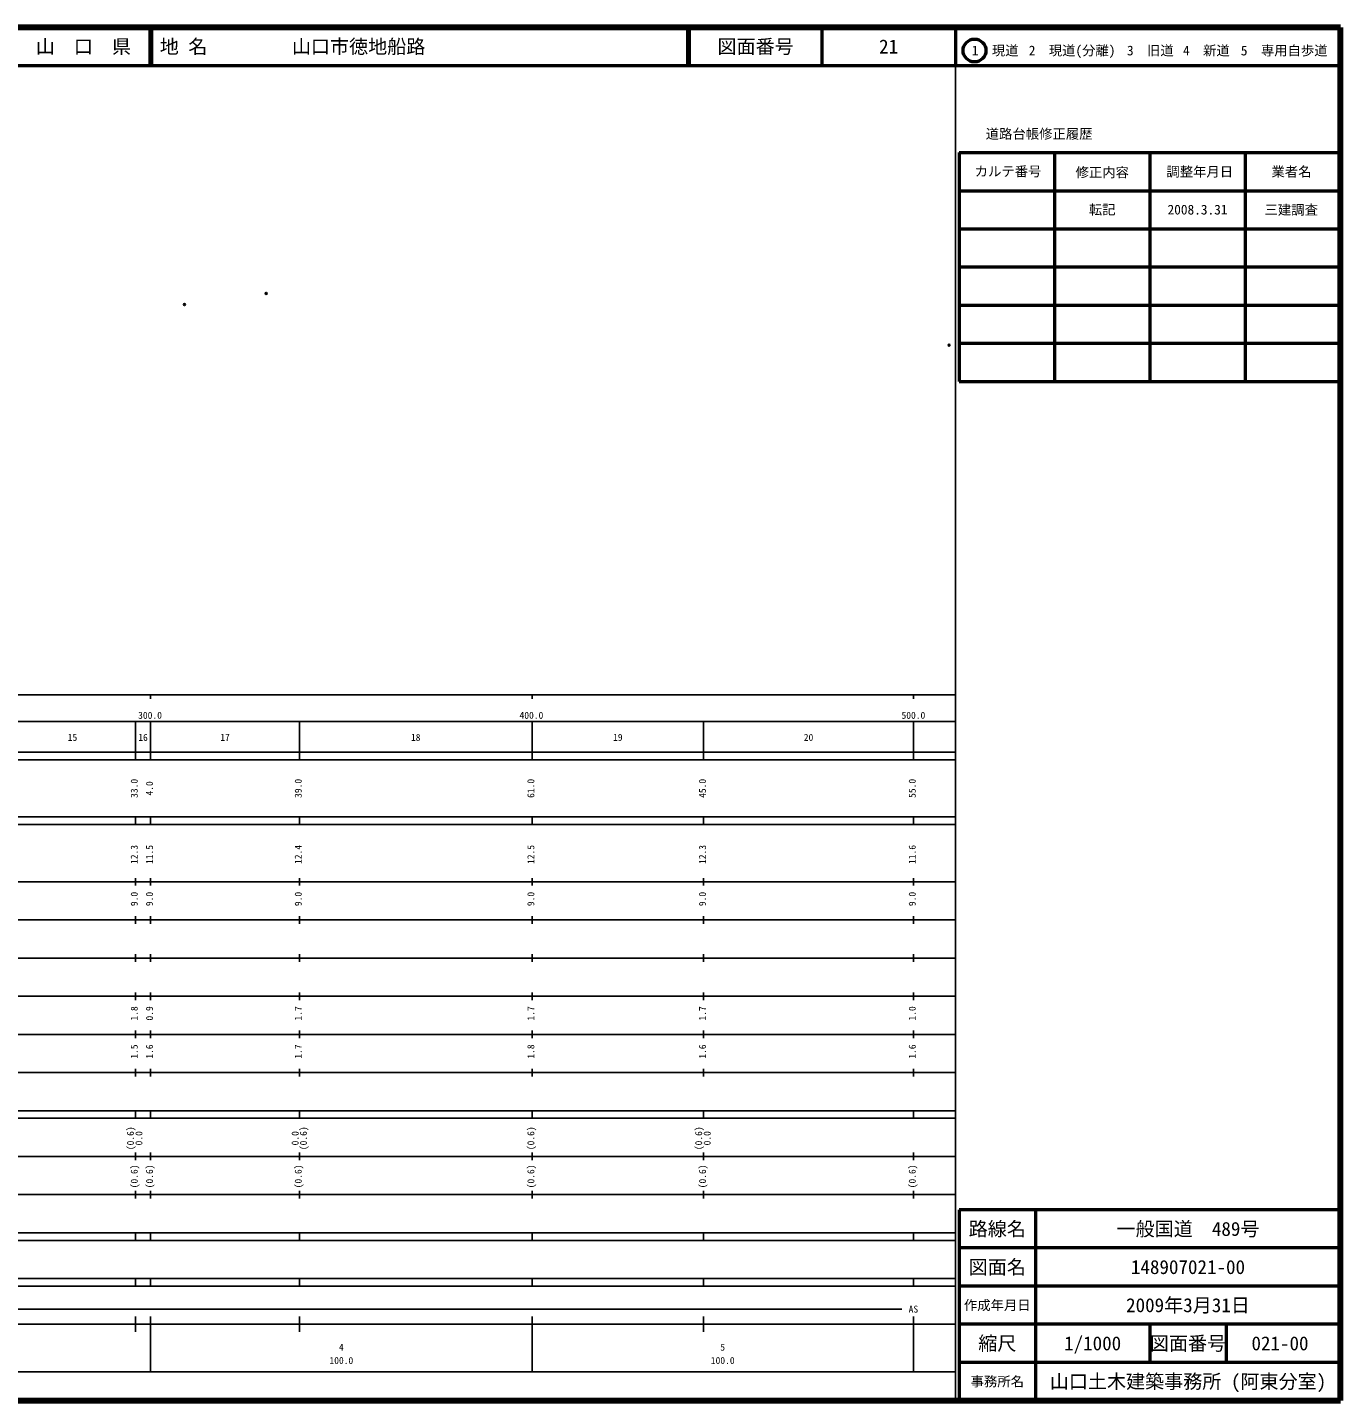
# Model space of a CAD drawing. Units: millimetres on the paper. Extents: x 40 to 680, y 20 to 380.
# Drawn here: x 335.7 to 680, y 20 to 380 of the extents above; entities that cross this region are included whole.
import ezdxf
from ezdxf.enums import TextEntityAlignment as Align

# ---------------------------------------------------------------- set-up
doc = ezdxf.new("R2010")
doc.units = ezdxf.units.MM
doc.header["$PDMODE"] = 32
doc.header["$PDSIZE"] = 0.5
doc.layers.add('M-OTRS', color=6, linetype='Continuous')
doc.layers.add('M-TTL-TXT', color=7, linetype='Continuous')
for name, color, linetype, lineweight in [('M-TTL', 2, 'Continuous', 140), ('M-TTL-BAND', 7, 'Continuous', 25), ('M-TTL-FRAM', 2, 'Continuous', 50), ('M-TTL-LINE', 7, 'Continuous', 50)]:
    doc.layers.add(name, color=color, linetype=linetype, lineweight=lineweight)
doc.styles.add('ＭＳ ゴシック', font='')
doc.styles.get('ＭＳ ゴシック').set_extended_font_data('MS Gothic')

msp = doc.modelspace()

# ---------------------------------------------------------------- linework, layer by layer
at = {"layer": 'M-OTRS'}
for p in [(398.303, 310.263), (376.857, 307.342), (577.339, 296.722)]:
    msp.add_point(p, dxfattribs=at)
at = {"layer": 'M-TTL'}
for p, q in [((680, 380), (40, 380)), ((680, 20), (680, 380)), ((40, 20), (680, 20))]:
    msp.add_line(p, q, dxfattribs=at)
at = {"layer": 'M-TTL-BAND'}
for p, q in [((579, 20), (579, 370)), ((40, 205), (579, 205)), ((368, 205), (368, 204)), ((468, 205), (468, 204)), ((568, 205), (568, 204)), ((68, 198), (579, 198)), ((364, 188), (364, 198)), ((368, 188), (368, 198)), ((407, 188), (407, 198)), ((468, 188), (468, 198)), ((513, 188), (513, 198)), ((568, 188), (568, 198)), ((40, 190), (579, 190)), ((40, 188), (579, 188)), ((40, 173), (579, 173)), ((364, 171), (364, 173)), ((368, 171), (368, 173)), ((407, 171), (407, 173)), ((468, 171), (468, 173)), ((513, 171), (513, 173)), ((568, 171), (568, 173)), ((40, 171), (579, 171)), ((40, 156), (579, 156)), ((364, 155), (364, 157)), ((368, 155), (368, 157)), ((407, 155), (407, 157)), ((468, 155), (468, 157)), ((513, 155), (513, 157)), ((568, 155), (568, 157)), ((46, 146), (579, 146)), ((364, 145), (364, 147)), ((368, 145), (368, 147)), ((407, 145), (407, 147)), ((468, 145), (468, 147)), ((513, 145), (513, 147)), ((568, 145), (568, 147)), ((364, 135), (364, 137)), ((368, 135), (368, 137)), ((407, 135), (407, 137)), ((468, 135), (468, 137)), ((513, 135), (513, 137)), ((568, 135), (568, 137)), ((52, 136), (579, 136)), ((46, 126), (579, 126)), ((364, 125), (364, 127)), ((368, 125), (368, 127)), ((407, 125), (407, 127)), ((468, 125), (468, 127)), ((513, 125), (513, 127)), ((568, 125), (568, 127)), ((52, 116), (579, 116)), ((364, 115), (364, 117)), ((368, 115), (368, 117)), ((407, 115), (407, 117)), ((468, 115), (468, 117)), ((513, 115), (513, 117)), ((568, 115), (568, 117)), ((46, 106), (579, 106)), ((364, 105), (364, 107)), ((368, 105), (368, 107)), ((407, 105), (407, 107)), ((468, 105), (468, 107)), ((513, 105), (513, 107)), ((568, 105), (568, 107)), ((40, 96), (579, 96)), ((40, 94), (579, 94)), ((364, 94), (364, 96)), ((368, 94), (368, 96)), ((407, 94), (407, 96)), ((468, 94), (468, 96)), ((513, 94), (513, 96)), ((568, 94), (568, 96)), ((49, 84), (579, 84)), ((364, 83), (364, 85)), ((368, 83), (368, 85)), ((407, 83), (407, 85)), ((468, 83), (468, 85)), ((513, 83), (513, 85)), ((568, 83), (568, 85)), ((40, 74), (579, 74)), ((364, 73), (364, 75)), ((368, 73), (368, 75)), ((407, 73), (407, 75)), ((468, 73), (468, 75)), ((513, 73), (513, 75)), ((568, 73), (568, 75)), ((40, 64), (579, 64)), ((40, 62), (579, 62)), ((364, 62), (364, 64)), ((368, 62), (368, 64)), ((407, 62), (407, 64)), ((468, 62), (468, 64)), ((513, 62), (513, 64)), ((568, 62), (568, 64)), ((40, 52), (579, 52)), ((364, 50), (364, 52)), ((368, 50), (368, 52)), ((407, 50), (407, 52)), ((468, 50), (468, 52)), ((513, 50), (513, 52)), ((568, 50), (568, 52)), ((40, 50), (579, 50)), ((71, 44), (565, 44)), ((40, 40), (579, 40)), ((364, 38), (364, 42)), ((368, 27.5), (368, 42)), ((407, 38), (407, 42)), ((468, 27.5), (468, 42)), ((513, 38), (513, 42)), ((568, 27.5), (568, 42)), ((68, 27.5), (579, 27.5))]:
    msp.add_line(p, q, dxfattribs=at)
at = {"layer": 'M-TTL-FRAM'}
for p, q in [((580, 347.197), (580, 287.197)), ((580, 347.197), (680, 347.197)), ((580, 287.197), (680, 287.197)), ((680, 70), (580, 70)), ((580, 70), (580, 20))]:
    msp.add_line(p, q, dxfattribs=at)
at = {"layer": 'M-TTL-LINE'}
for p, q in [((367.75, 380), (367.75, 370)), ((368.25, 380), (368.25, 370)), ((508.747, 380), (508.747, 370)), ((509.247, 380), (509.247, 370)), ((543.997, 380), (543.997, 370)), ((579, 380), (579, 370)), ((40, 370), (680, 370)), ((605, 347.197), (605, 287.197)), ((630, 347.197), (630, 287.197)), ((655, 347.197), (655, 287.197)), ((580, 337.197), (680, 337.197)), ((580, 327.197), (680, 327.197)), ((580, 317.197), (680, 317.197)), ((580, 307.197), (680, 307.197)), ((580, 297.197), (680, 297.197)), ((600, 70), (600, 20)), ((680, 60), (580, 60)), ((680, 50), (580, 50)), ((680, 40), (580, 40)), ((630, 40), (630, 30)), ((650, 40), (650, 30)), ((680, 30), (580, 30))]:
    msp.add_line(p, q, dxfattribs=at)
msp.add_circle((584.031, 373.958), 3, dxfattribs=at)

# ---------------------------------------------------------------- texts
at = {"layer": 'M-TTL-BAND', "style": 'ＭＳ ゴシック'}
for s, p in [('300.0', (367.844, 198.195)), ('400.0', (467.844, 198.195)), ('500.0', (568, 198.195)), ('15', (347.5, 192.405)), ('16', (366, 192.405)), ('17', (387.5, 192.405)), ('18', (437.5, 192.405)), ('19', (490.5, 192.405)), ('20', (540.5, 192.405)), ('AS', (568, 42.5)), ('4', (418, 32.523)), ('5', (518, 32.523)), ('100.0', (418, 29.033)), ('100.0', (518, 29.033))]:
    msp.add_text(s, height=1.833, dxfattribs=at).set_placement(p, align=Align.BOTTOM_CENTER)
for s, p in [('33.0', (365.155, 180.5)), ('4.0', (369.155, 180.5)), ('39.0', (408.155, 180.5)), ('61.0', (469.155, 180.5)), ('45.0', (514.155, 180.5)), ('55.0', (569.155, 180.5)), ('12.3', (365.155, 163.174)), ('11.5', (369.155, 163.174)), ('12.4', (408.155, 163.174)), ('12.5', (469.155, 163.174)), ('12.3', (514.155, 163.174)), ('11.6', (569.155, 163.174)), ('9.0', (365.155, 151.5)), ('9.0', (369.155, 151.5)), ('9.0', (408.155, 151.5)), ('9.0', (469.155, 151.5)), ('9.0', (514.155, 151.5)), ('9.0', (569.155, 151.5)), ('1.8', (365.155, 121.5)), ('0.9', (369.155, 121.5)), ('1.7', (408.155, 121.5)), ('1.7', (469.155, 121.5)), ('1.7', (514.155, 121.5)), ('1.0', (569.155, 121.5)), ('1.5', (365.155, 111.5)), ('1.6', (369.155, 111.5)), ('1.7', (408.155, 111.5)), ('1.8', (469.155, 111.5)), ('1.6', (514.155, 111.5)), ('1.6', (569.155, 111.5)), ('(0.6)', (364.155, 88.764)), ('0.0', (366.38, 88.764)), ('0.0', (407.343, 88.764)), ('(0.6)', (409.525, 88.764)), ('(0.6)', (469.155, 88.764)), ('(0.6)', (513.155, 88.764)), ('0.0', (515.38, 88.764)), ('(0.6)', (365.155, 78.764)), ('(0.6)', (369.155, 78.764)), ('(0.6)', (408.155, 78.764)), ('(0.6)', (469.155, 78.764)), ('(0.6)', (514.155, 78.764)), ('(0.6)', (569.155, 78.764))]:
    msp.add_text(s, height=1.833, rotation=90, dxfattribs=at).set_placement(p, align=Align.BOTTOM_CENTER)
at = {"layer": 'M-TTL-TXT', "style": 'ＭＳ ゴシック'}
for s, height, p in [('山\u3000口\u3000県', 3.666, (350.375, 375)), ('図面番号', 3.666, (526.622, 375)), ('21', 3.666, (561.497, 375)), ('1\u3000現道', 2.566, (589.448, 373.958)), ('2\u3000現道(分離)', 2.566, (609.619, 373.958)), ('3\u3000旧道', 2.566, (630.121, 373.958)), ('4\u3000新道', 2.566, (644.824, 373.958)), ('5\u3000専用自歩道', 2.566, (665.228, 373.958)), ('道路台帳修正履歴', 2.566, (600.968, 352.113)), ('カルテ番号', 2.566, (592.839, 342.277)), ('修正内容', 2.566, (617.509, 342.023)), ('調整年月日', 2.566, (643.089, 342.197)), ('業者名', 2.566, (667.134, 342.197)), ('転記', 2.566, (617.5, 332.245)), ('2008.3.31', 2.566, (642.5, 332.245)), ('三建調査', 2.566, (667.077, 332.189)), ('路線名', 3.666, (590, 65)), ('路線名', 3.666, (590, 65)), ('一般国道\u3000489号', 3.666, (640, 65)), ('図面名', 3.666, (590, 55)), ('図面名', 3.666, (590, 55)), ('148907021-00', 3.666, (640, 55)), ('2009年3月31日', 3.666, (640, 45)), ('作成年月日', 2.566, (590, 45)), ('作成年月日', 2.566, (590, 45)), ('縮尺', 3.666, (590, 35)), ('縮尺', 3.666, (590, 35)), ('1/1000', 3.666, (615, 35)), ('図面番号', 3.666, (640, 35)), ('図面番号', 3.666, (640, 35)), ('021-00', 3.666, (664.125, 35)), ('事務所名', 2.566, (590, 25)), ('事務所名', 2.566, (590, 25)), ('山口土木建築事務所 (阿東分室)', 3.666, (640, 25))]:
    msp.add_text(s, height=height, dxfattribs=at).set_placement(p, align=Align.MIDDLE_CENTER)
for s, p in [('地 名', (370.38, 375)), ('山口市徳地船路', (405.024, 375))]:
    msp.add_text(s, height=3.666, dxfattribs=at).set_placement(p, align=Align.MIDDLE_LEFT)

doc.saveas('drawing.dxf')
